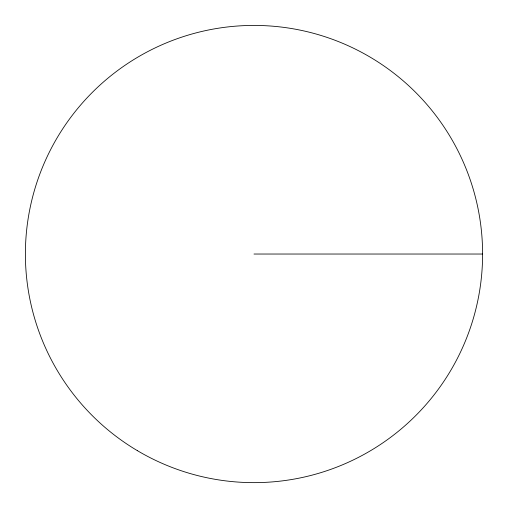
<?xml version="1.0" encoding="UTF-8"?>
<svg xmlns="http://www.w3.org/2000/svg" width="508" height="508" viewBox="0 0 508 508"><rect width="100%" height="100%" fill="white"/><g stroke="black" fill="none" stroke-linecap="round" stroke-linejoin="round"><path stroke-width="0.76" d="M253.994 254.032L482.6 254.032M137.395 450.666A228.606 228.606 0 0 0 482.587 256.692A228.606 228.606 0 0 0 141.999 54.737A228.606 228.606 0 0 0 137.395 450.666"/></g></svg>
